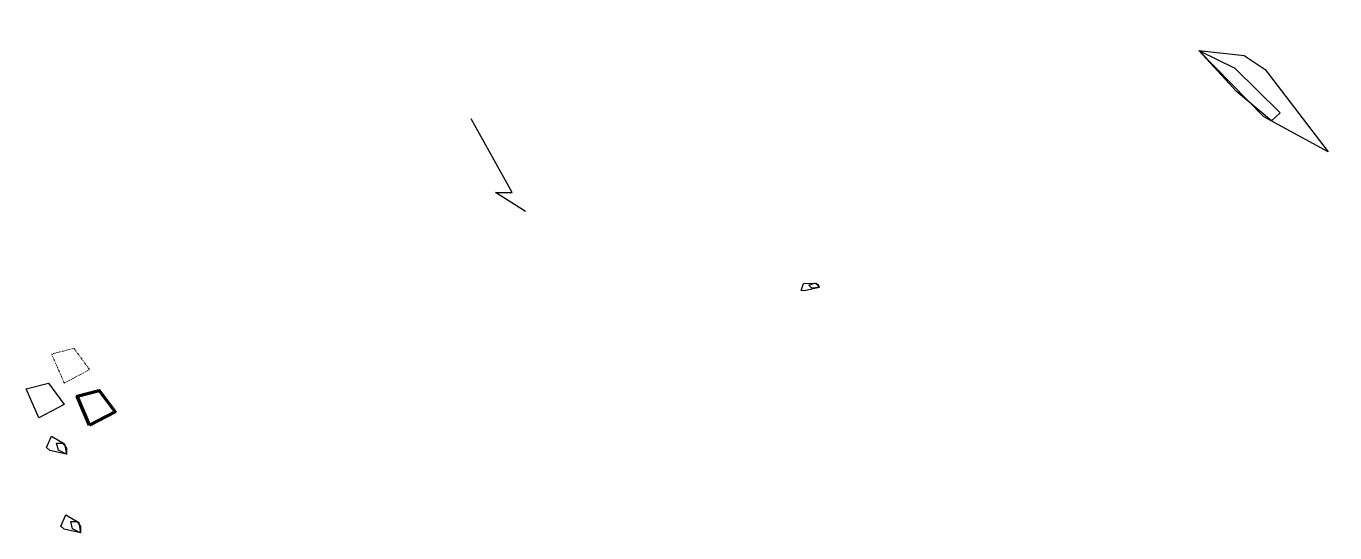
# Model space of a CAD drawing. Header units: metres. Extents: x 7423865 to 7424027, y 5547741 to 5547804.
import ezdxf

# ---------------------------------------------------------------- set-up
doc = ezdxf.new("R2010")
doc.units = ezdxf.units.M
doc.linetypes.add('PHANTOM', pattern=[2.5, 1.25, -0.25, 0.25, -0.25, 0.25, -0.25])
doc.layers.add('block1', color=170, linetype='Continuous')
doc.linetypes.add('FENCELINE2', pattern='A,0.25,-0.1,[132,ltypeshp.shx,S=0.1,R=0,X=-0.1,Y=0],-0.1,1', length=1.45)

# ---------------------------------------------------------------- blocks, each defined once
blk = doc.blocks.new('blok1')
at = {"flags": 128}
blk.add_lwpolyline([(-15.625, 5.213), (-15.018, 6.632), (-13.401, 5.679), (-13.176, 4.404), (-15.216, 4.872)], close=True, dxfattribs=at)
at = {"color": 2, "elevation": 1, "flags": 128}
blk.add_lwpolyline([(-14.167, 4.914), (-14.402, 5.789), (-13.595, 5.789), (-13.176, 5.168), (-13.176, 4.404)], close=True, dxfattribs=at)

msp = doc.modelspace()

# ---------------------------------------------------------------- linework, layer by layer
at = {"color": 7, "elevation": 208, "flags": 128}
msp.add_lwpolyline([(7423927.03, 5547780.89), (7423923.33, 5547783.26), (7423925.38, 5547783.26), (7423920.33, 5547792.37)], dxfattribs=at)
at = {"color": 4, "linetype": 'PHANTOM', "lineweight": 5, "ltscale": 0.2, "elevation": 208, "flags": 128}
msp.add_lwpolyline([(7423869.88, 5547759.64), (7423868.33, 5547763.24), (7423871.09, 5547763.94), (7423873.04, 5547761.3)], close=True, dxfattribs=at)
at = {"elevation": 208, "flags": 128}
for points in [[(7423866.72, 5547755.33), (7423865.17, 5547758.93), (7423867.93, 5547759.63), (7423869.88, 5547756.98)], [(7423867.7, 5547751.64), (7423868.31, 5547753.05), (7423869.93, 5547752.1), (7423870.15, 5547750.83), (7423868.11, 5547751.3)]]:
    msp.add_lwpolyline(points, close=True, dxfattribs=at)
at = {"color": 215, "linetype": 'FENCELINE2', "lineweight": 100, "ltscale": 0.5, "true_color": 0xa14fb0, "transparency": 33554661, "elevation": 208, "flags": 128}
msp.add_lwpolyline([(7423873.03, 5547754.43), (7423871.47, 5547758.03), (7423874.23, 5547758.73), (7423876.18, 5547756.09)], close=True, dxfattribs=at)
at = {"color": 2, "elevation": 209, "flags": 128}
msp.add_lwpolyline([(7423869.16, 5547751.34), (7423868.93, 5547752.21), (7423869.73, 5547752.21), (7423870.15, 5547751.59), (7423870.15, 5547750.83)], close=True, dxfattribs=at)

# ---------------------------------------------------------------- block references
at = {"layer": 'block1'}
for p, xscale, yscale, zscale, rotation in [((7423965.98, 5547813.99, 208), -1.8270068699494, -9.015488038770854, 1.8270068699494, 42.34050170811103), ((7423975.34, 5547773.47, 208), 0.9, 0.5, 0.9, 20)]:
    msp.add_blockref('blok1', p, dxfattribs=dict(at, xscale=xscale, yscale=yscale, zscale=zscale, rotation=rotation))
msp.add_blockref('blok1', (7423885.09, 5547736.68, 208), dxfattribs=at)

doc.saveas('drawing.dxf')
